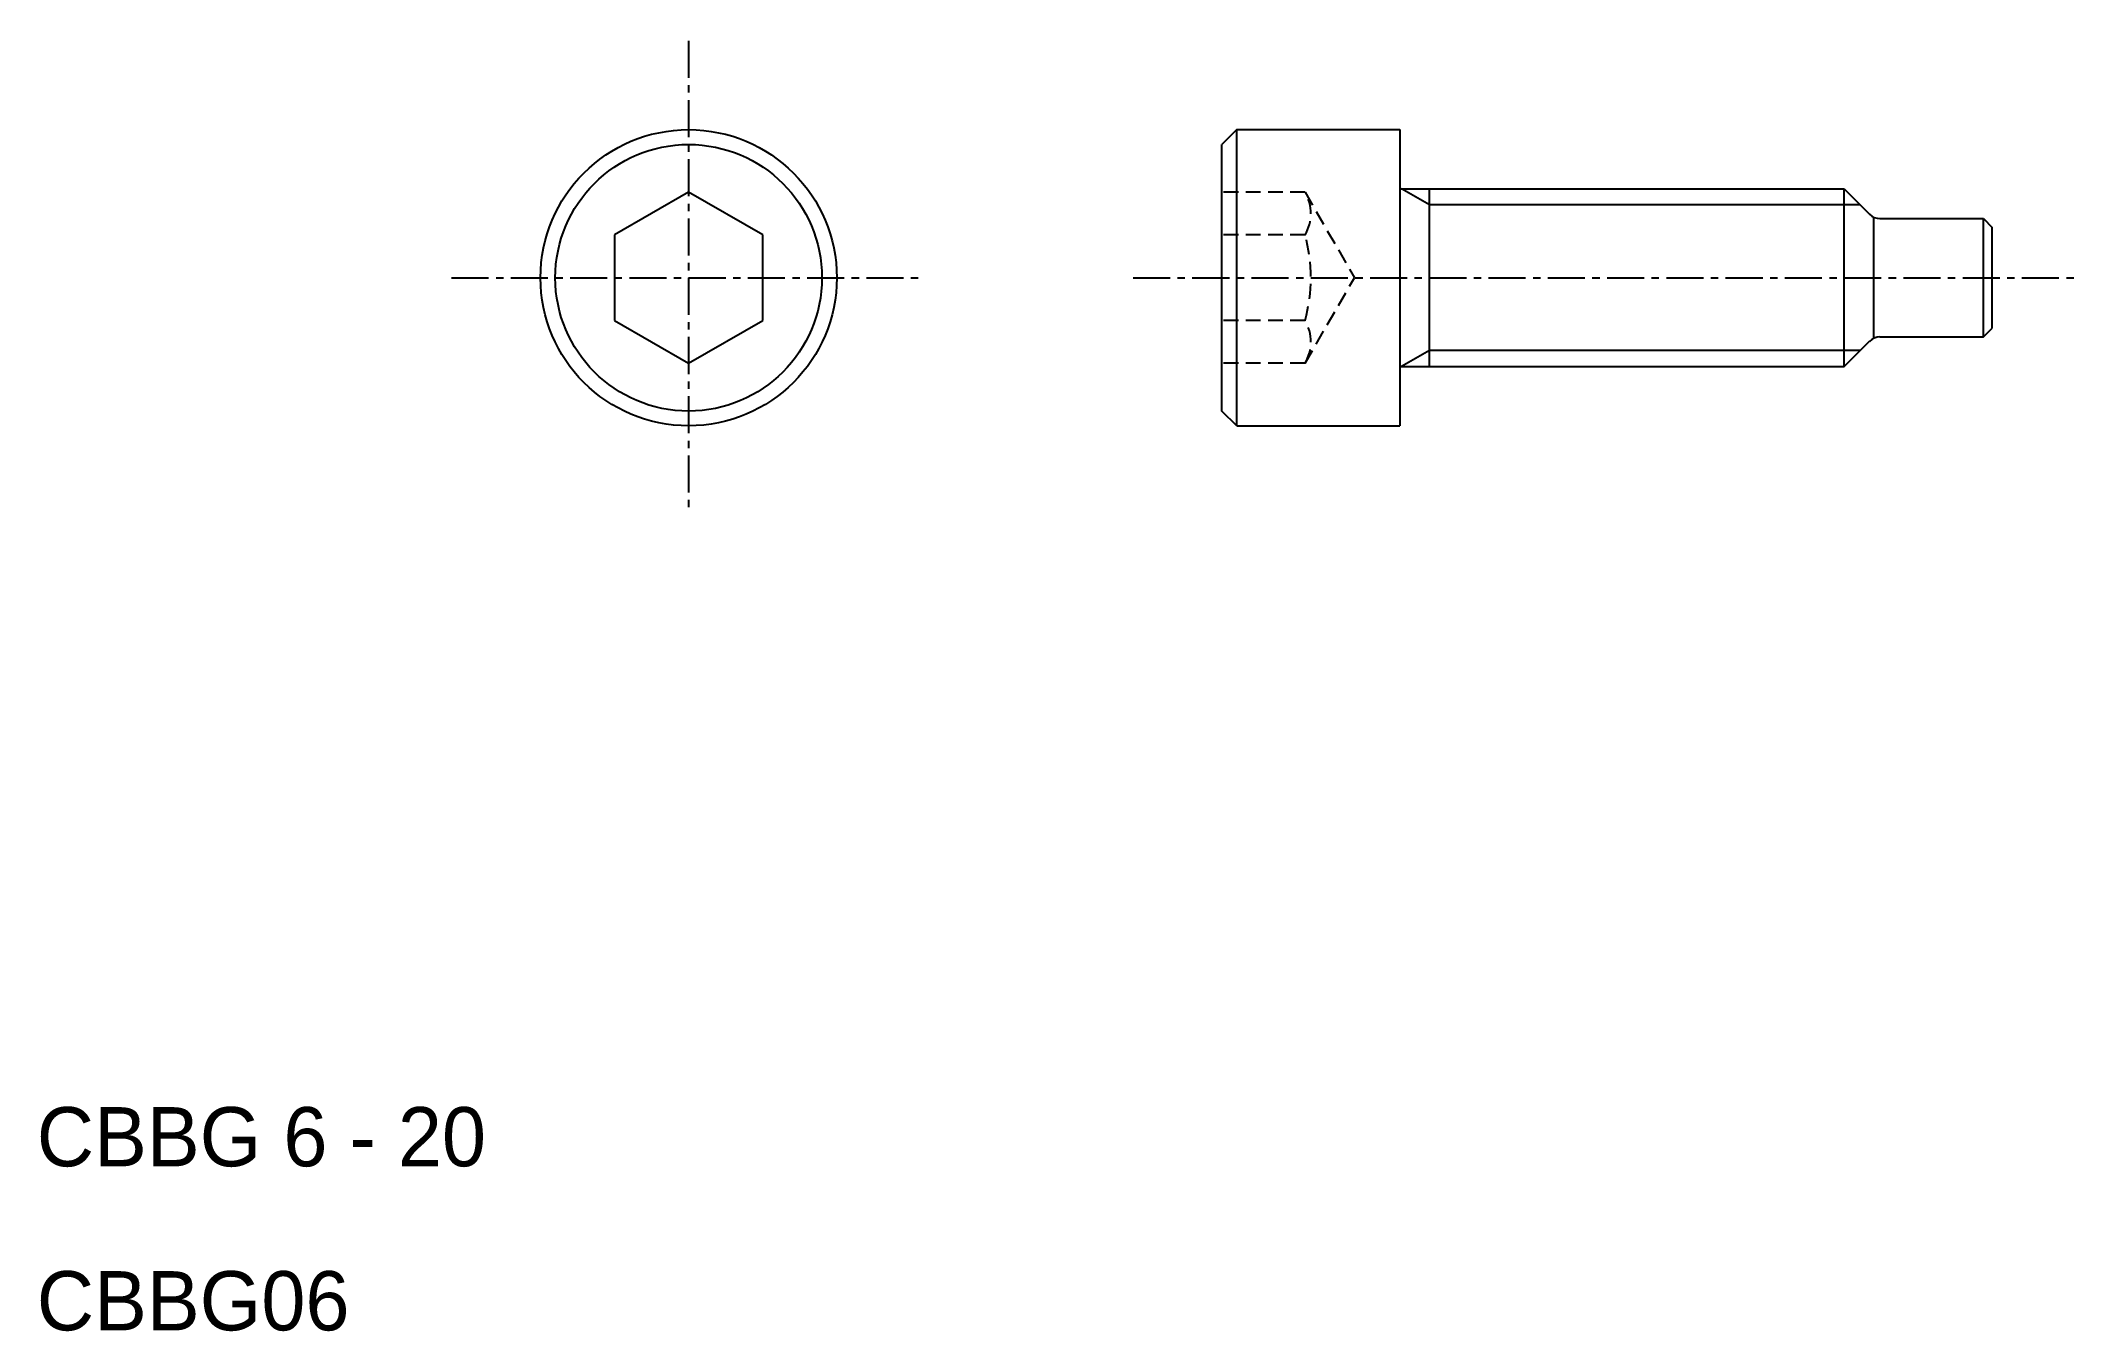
# Model space of a CAD drawing. Extents: x 57.3 to 126.2, y 159.2 to 202.7.
import ezdxf

# ---------------------------------------------------------------- set-up
doc = ezdxf.new("R2010")
doc.units = 0
doc.linetypes.add('CENTER', pattern=[2, 1.25, -0.25, 0.25, -0.25])
doc.linetypes.add('DASHED', pattern=[0.75, 0.5, -0.25])
doc.layers.get('0').update_dxf_attribs({"linetype": 'CONTINUOUS'})
doc.layers.add('CENTER', color=1, linetype='CENTER')

msp = doc.modelspace()

# ---------------------------------------------------------------- linework, layer by layer
at = {"color": 7, "linetype": 'CONTINUOUS'}
for p, q in [((97.712, 199.738), (97.212, 199.238)), ((97.712, 199.738), (103.212, 199.738)), ((97.712, 189.738), (97.712, 199.738)), ((103.212, 199.738), (103.212, 189.738)), ((97.212, 190.238), (97.212, 199.238)), ((103.212, 197.738), (118.212, 197.738)), ((104.212, 191.738), (104.212, 197.738)), ((118.212, 191.738), (118.212, 197.738)), ((118.212, 197.738), (119.065, 196.885)), ((79.212, 197.625), (76.712, 196.182)), ((81.712, 196.182), (79.212, 197.625)), ((119.212, 192.693), (119.212, 196.783)), ((119.419, 196.738), (122.912, 196.738)), ((122.912, 192.738), (122.912, 196.738)), ((122.912, 196.738), (123.212, 196.438)), ((123.212, 193.038), (123.212, 196.438)), ((76.712, 196.182), (76.712, 193.295)), ((81.712, 193.295), (81.712, 196.182)), ((76.712, 193.295), (79.212, 191.852)), ((79.212, 191.852), (81.712, 193.295)), ((122.912, 192.738), (123.212, 193.038)), ((118.212, 191.738), (119.065, 192.592)), ((119.419, 192.738), (122.912, 192.738)), ((103.212, 191.738), (118.212, 191.738)), ((97.712, 189.738), (97.212, 190.238)), ((97.712, 189.738), (103.212, 189.738))]:
    msp.add_line(p, q, dxfattribs=at)
at = {"color": 3, "linetype": 'CONTINUOUS'}
for p, q in [((104.212, 197.197), (103.274, 197.738)), ((118.753, 197.197), (104.212, 197.197)), ((104.212, 192.28), (103.274, 191.738)), ((118.753, 192.28), (104.212, 192.28))]:
    msp.add_line(p, q, dxfattribs=at)
at = {"color": 3, "linetype": 'DASHED'}
for p, q in [((100.018, 197.625), (97.212, 197.625)), ((100.018, 197.625), (101.685, 194.738)), ((100.018, 196.182), (97.212, 196.182)), ((100.018, 191.852), (101.685, 194.738)), ((100.018, 193.295), (97.212, 193.295)), ((100.018, 191.852), (97.212, 191.852))]:
    msp.add_line(p, q, dxfattribs=at)
at = {"color": 7, "linetype": 'CONTINUOUS'}
msp.add_circle((79.212, 194.738), 5, dxfattribs=at)
at = {"color": 3, "linetype": 'CONTINUOUS'}
msp.add_circle((79.212, 194.738), 4.5, dxfattribs=at)
at = {"color": 3, "linetype": 'DASHED'}
for centre, radius, start, end in [((98.768, 196.903), 1.443, 330, 30), ((94.728, 194.738), 5.483, 344.73852, 15.26148), ((98.768, 192.573), 1.443, 330, 30)]:
    msp.add_arc(centre, radius, start, end, dxfattribs=at)
at = {"color": 7, "linetype": 'CONTINUOUS'}
for centre, start, end in [((119.419, 197.238), 225, 270), ((119.419, 192.238), 90, 135)]:
    msp.add_arc(centre, 0.5, start, end, dxfattribs=at)
at = {"layer": 'CENTER', "color": 1, "linetype": 'CENTER'}
for p, q in [((79.212, 202.738), (79.212, 186.738)), ((71.212, 194.738), (87.212, 194.738)), ((94.212, 194.738), (126.212, 194.738))]:
    msp.add_line(p, q, dxfattribs=at)

# ---------------------------------------------------------------- texts
at = {"color": 7, "linetype": 'CONTINUOUS'}
for s, p in [('CBBG 6 - 20', (57.212, 164.738)), ('CBBG06', (57.212, 159.2))]:
    msp.add_text(s, height=2, dxfattribs=at).set_placement(p)

doc.saveas('drawing.dxf')
